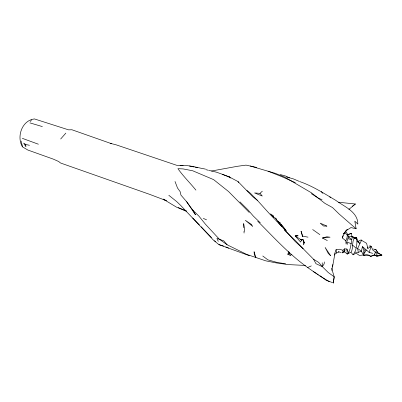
<?xml version="1.0" encoding="UTF-8"?>
<svg xmlns="http://www.w3.org/2000/svg" width="402" height="402" viewBox="0 0 402 402"><rect width="100%" height="100%" fill="white"/><g stroke="black" fill="none" stroke-linecap="round" stroke-linejoin="round"><path stroke-width="0.6" d="M344.625 251.863L342.167 252.898L342.951 252.079L342.956 250.27L344.574 248.833L346.901 249.019L348.519 252.823L347.202 254.079L344.625 251.863L344.911 250.436L344.574 248.833M351.986 237.215L351.504 233.361L347.7 234.527L346.132 231.848M372.77 253.33L369.152 252.411L362.458 246.627L361.418 251.165L358.318 252.345L357.609 248.481L359.896 243.622L358.398 241.537L357.539 241.145L356.569 237.461L354.639 237.456C351.544 241.843 353.624 247.828 351.072 252.31L353.046 254.828L356.066 253.139L359.358 255.421L366.73 254.662L370.9 256.159L374.342 254.928L377.332 255.521L381.9 255.119L377.764 252.798L375.96 249.692L373.383 249.009M348.519 252.823C351.202 247.743 350.966 241.979 352.368 236.602L352.006 236.23L356.76 238.693C357.207 244.099 356.604 250.506 353.046 254.828M324.319 261.898L324.148 263.873L322.364 266.682L328.228 272.506L334.198 276.787L333.288 283.063L334.198 276.787L331.539 268.023M344.579 232.261L347.283 235.235L347.042 237.778L345.795 240.768L346.087 244.13L348.499 236.758L347.7 234.527M291.877 254.431L290.299 255.345L289.505 253.265L289.636 252.129M331.876 270.541L334.791 254.26L336.474 253.024L338.926 252.089L338.363 251.687L341.218 252.531M332.253 266.898L332.876 264.506M345.795 240.768L342.278 237.919L342.926 235.637M369.152 252.411L371.177 246.381L370.116 245.773L369.066 246.26M334.625 253.752L336.097 249.662L339.574 249.24L342.956 250.27M290.299 255.345L287.802 254.295L288.842 251.506M304.379 242.637L303.545 244.858L303.178 239.703L300.606 239.25L301.49 240.074L303.178 239.703L304.379 242.637L303.54 241.883M334.333 255.134L334.811 253.979M30.577 121.66L31.366 119.846M342.278 237.919L344.996 232.13L347.248 229.607M362.458 246.627L363.956 249.878L366.267 250.195L363.313 254.898L364.735 255.677L368.167 255.069M347.092 229.617L343.414 234.039L344.996 232.13M60.667 139.017L65.843 133.117M368.74 254.968L370.579 256.516L370.9 256.159M259.978 193.362L262.275 196.025L254.587 192.96L259.978 193.362L262.345 191.171M342.951 252.079L344.911 250.436M348.851 209.437L355.388 204L338.569 202.256M352.363 206.216L355.388 204M345.725 230.899L350.996 227.572L356.122 228.788L354.815 221.165L357.855 224.095C357.86 211.663 344.218 206.673 335.735 200.332C324.112 193.488 312.756 186.091 299.902 181.639M367.277 247.024L367.88 248.446L371.177 246.381L372.915 250.155L375.403 251.974L381.9 255.119L377.071 256.34L374.342 254.928L375.403 251.974L377.332 255.521M287.802 254.295L289.505 253.265M357.539 241.145L357.132 241.381L359.896 243.622L361.559 240.28L361.026 239.984L357.664 241.512M350.785 252.26L347.202 254.079L346.901 249.019M257.717 221.211C273.712 237.326 289.088 254.24 307.646 267.526L311.304 265.908M348.212 234.627L351.504 233.361M370.579 256.516L374.644 254.953M322.369 238.039L326.856 236.778L330.047 237.21L322.369 238.039L327.364 240.572M355.122 237.823L356.569 237.461L356.875 239.924M211.558 171.006L237.436 166.292L246.034 165.121L256.632 167.453M347.283 235.235L348.499 236.758L352.368 236.602L354.041 238.245L356.76 238.693M281.008 224.522L286.209 230.653L281.209 224.381L277.481 221.07L277.058 221.075L280.274 222.984L277.481 221.07L275.747 218.326L273.089 216.748M305.575 265.451L287.887 264.571L276.043 262.883L265.782 260.843L246.562 254.355L227.1 244.753L219.336 239.2L205.568 224.361L198.99 216.231L192.473 209.723L186.644 201.709L180.945 195.096L180.156 191.659L177.508 187.99L175.011 181.478M355.051 252.175L358.318 252.345M374.815 249.587L375.96 249.692L378.151 253.18L377.764 252.798M285.651 263.812L277.003 262.411L267.908 259.863L262.742 255.979M189.448 166.046L194.176 166.986M195.357 167.222L197.719 167.694M302.349 236.034L302.806 236.436L301.053 231.165L302.349 236.034L308.022 237.17M205.477 169.091C197.065 167.704 188.674 164.714 180.066 165.619L183.081 165.629L176.654 165.282L116.414 144.916L110.158 143.293L111.354 143.635L71.913 129.756L68.586 129.851L34.446 118.937C21.914 120.349 16.447 136.745 22.391 146.815L27.859 150.041L53.365 159.147L58.647 161.493L60.416 162.921L62.094 163.554L149.313 194.236L166.388 200.678L163.147 199.09L176.362 207.07L186.051 211.14M25.693 144.484L25.924 146.785L23.713 143.112L25.693 144.484L29.477 145.298M208.874 170.378L216.633 172.232L222.602 174.378L229.562 177.171L230.351 178.101M205.93 169.669L208.276 170.232M348.072 238.738L351.529 239.582L348.499 236.758M286.566 176.97L293.244 178.84L299.359 181.418M280.219 174.558L285.46 175.986L289.541 177.885M356.122 228.788L339.172 214.045L332.539 207.573L324.982 203.412L311.439 192.814L284.219 176.85L275.204 173.312L250.31 166.016M329.585 196.94L330.756 197.276M42.401 126.605L29.848 122.856M168.795 195.266L176.704 201.593L180.578 205.306L213.437 240.13L218.909 244.612L223.537 246.049M319.831 275.621L326.273 280.335L332.761 282.707M351.333 243.647L347.454 242.29L347.745 244.456M322.077 199.618L318.816 198.432L311.284 193.638M222.226 174.292L228.894 176.724L238.009 181.563L252.757 196.724L257.33 200.302L269.435 213.693L281.918 226.622L295.163 241.456L303.234 248.803L313.635 259.315L318.675 262.4L322.364 266.682L322.213 262.732M22.321 138.338L38.411 144.223M218.909 244.612L249.361 255.707M268.049 171.187L281.556 176.558L295.385 182.669M225.793 246.959L228.612 248.099M178.252 207.583L186.598 211.035M203.322 218.397L206.553 219.849M322.364 266.682L315.962 263.682L313.635 259.315M329.293 281.606L319.394 275.717L307.646 267.526M313.419 271.621L316.384 273.385M317.374 273.978L318.359 274.566M361.026 239.984L366.589 243.316L367.88 248.446M229.562 177.171L228.894 176.724L229.718 177.654M363.378 254.767L364.735 255.677M357.609 248.481L361.418 251.165L363.313 254.898L363.956 249.878L364.333 252.933M312.666 229.532L319.881 234.657M246.868 190.392L250.446 193.312L257.33 200.302M352.428 245.024L356.051 248.094M376.146 255.536L377.071 256.34M260.28 222.773L253.325 216.065L247.954 209.829L239.914 201.844M277.481 221.07L279.686 223.226M284.36 230.17L295.631 240.858L303.234 248.803M249.23 212.447L228.567 191.543L213.613 179.624L192.729 170.785L183.101 168.92L177.925 168.679C183.337 176.367 190.051 182.86 195.935 190.146M211.522 237.637L201.161 226.743M214.598 240.758L215.477 241.652M192.679 218L199.462 224.994M321.228 191.583L322.861 193.362M278.144 222.301L281.918 226.622M227.1 244.753L223.748 240.858L216.934 238.416L218.281 241.381M354.639 237.456L355.363 238.381M238.009 181.563L238.723 182.503M186.644 201.709L195.503 214.784L192.473 209.723M275.747 218.326L276.727 219.909M21.07 141.057L22.477 146.413M244.697 231.366L243.702 223.602L243.858 227.743M336.097 249.662L336.474 253.024M243.994 231.296L244.064 233.07M301.49 240.074L300.611 242.069L295.189 235.934L295.832 235.572L298.138 235.843L295.189 235.934L301.49 240.074M326.871 226.105L323.6 226.04L320.243 223.155L326.871 226.105M251.129 224.205L245.336 220.321L252.752 226.442L251.129 224.205M273.134 215.693L270.501 213.854L273.601 217.457L273.134 215.693M330.504 255.577L328.203 253.335L325.138 247.456L330.504 255.577M255.858 257.747L254.305 254.456L254.094 251.732L255.858 257.747"/></g></svg>
